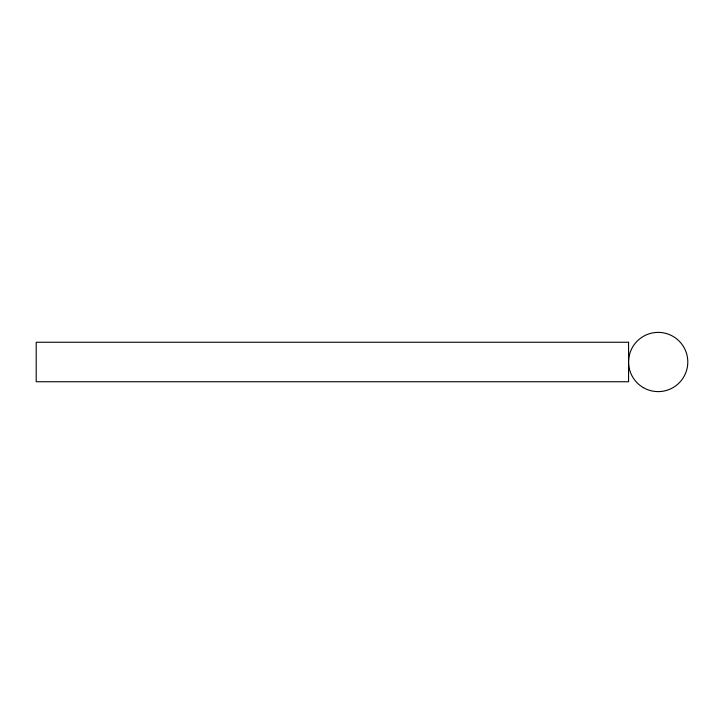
<?xml version="1.0" encoding="UTF-8"?>
<svg xmlns="http://www.w3.org/2000/svg" width="724" height="724" viewBox="0 0 724 724"><rect width="100%" height="100%" fill="white"/><g stroke="black" fill="none" stroke-linecap="round" stroke-linejoin="round"><path stroke-width="1.09" d="M628.568 342.253L36.2 342.253L36.2 381.747L628.568 381.747L628.568 342.253M643.374 387.648A29.621 29.621 0 0 0 687.8 362A29.621 29.621 0 0 0 643.374 336.352A29.621 29.621 0 0 0 643.374 387.648"/></g></svg>
